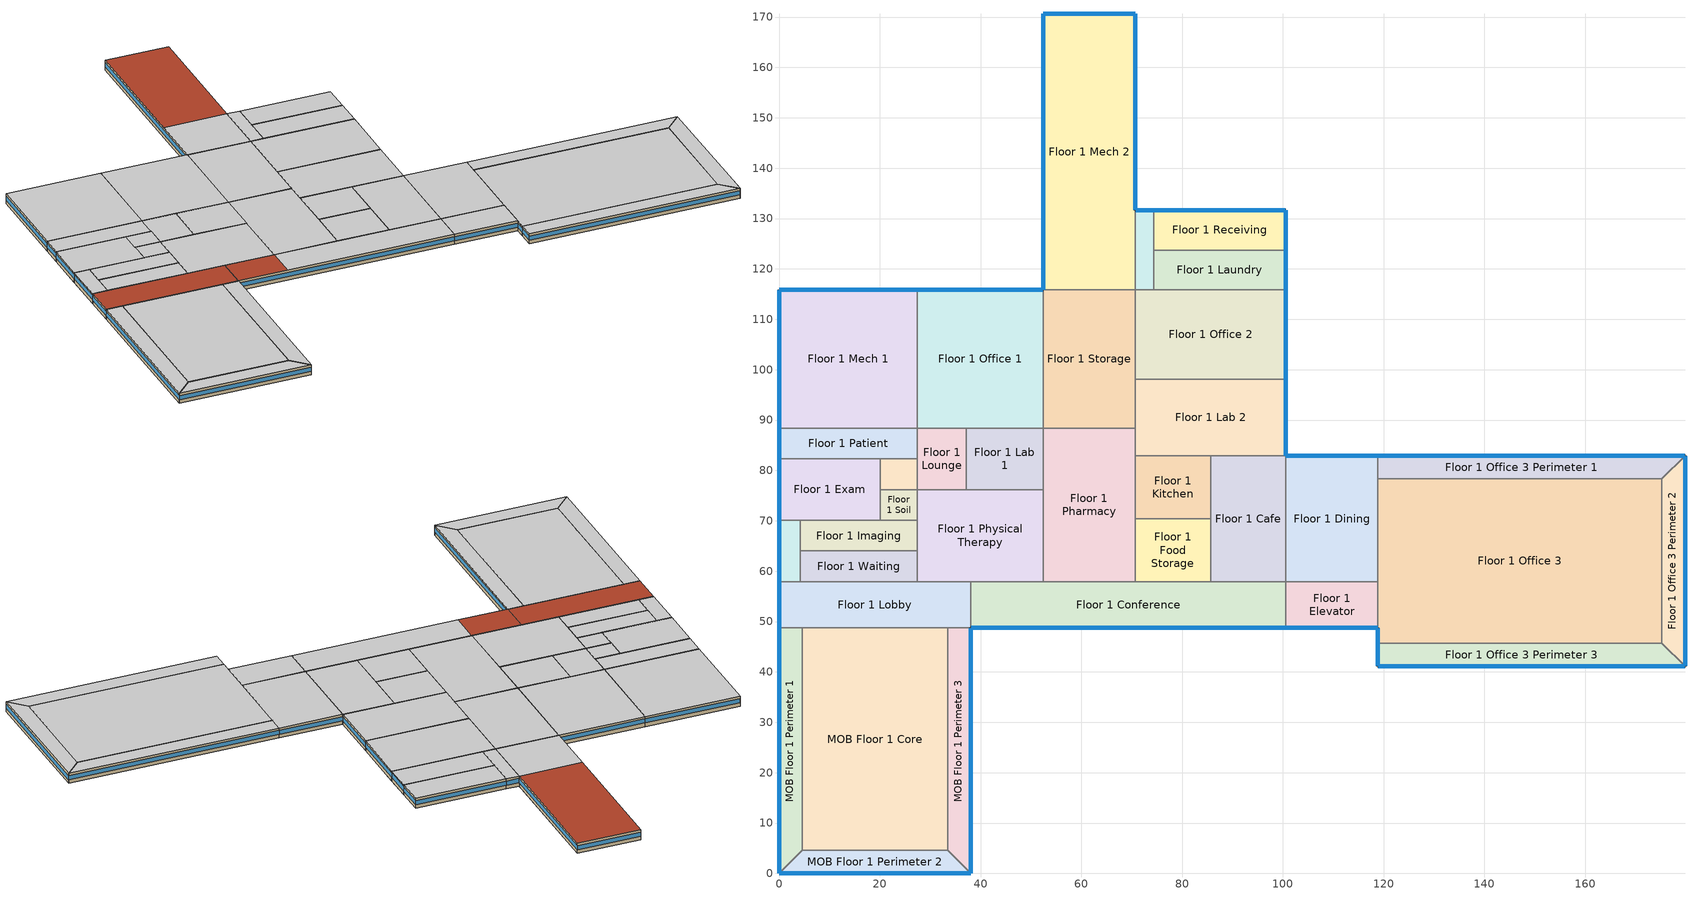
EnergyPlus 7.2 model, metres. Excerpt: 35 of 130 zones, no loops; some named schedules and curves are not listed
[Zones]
Floor 1 Cafe
 floor ground (Unheated - 8in Slab with Carpet_Ext-slab): 100.58,82.91 100.58,57.91 85.65,57.91 85.65,82.91 z0
 wall adiabatic (Standard_Int-Wall): 100.58,82.91 85.65,82.91 85.65,57.91 100.58,57.91 100.58,82.91 z0:3.05
 ceiling adiabatic (INT-FLOOR-UNDERSIDE): 85.65,82.91 85.65,57.91 100.58,57.91 100.58,82.91 z3.05
Floor 1 Clean
 floor ground (Unheated - 8in Slab with Carpet_Ext-slab): 27.43,82.3 27.43,76.2 20.12,76.2 20.12,82.3 z0
 wall adiabatic (Standard_Int-Wall): 27.43,76.2 27.43,82.3 20.12,82.3 20.12,76.2 27.43,76.2 z0:3.05
 ceiling adiabatic (INT-FLOOR-UNDERSIDE): 20.12,82.3 20.12,76.2 27.43,76.2 27.43,82.3 z3.05
Floor 1 Conference
 floor ground (Unheated - 8in Slab with Carpet_Ext-slab): 100.58,57.91 100.58,48.77 38.1,48.77 38.1,57.91 z0
 wall outside (Steel-Framed_R-13 + R-3.8 ci_Ext-wall): 38.1,48.77 100.58,48.77 z0:3.05
 wall adiabatic (Standard_Int-Wall): 100.58,48.77 100.58,57.91 38.1,57.91 38.1,48.77 z0:3.05
 window (std_window_UValue_3.237_SHGC_0.39_VT_0.495): 38.15,48.77 100.53,48.77 z1.1:2.32
 ceiling adiabatic (INT-FLOOR-UNDERSIDE): 52.43,57.91 52.43,48.77 100.58,48.77 100.58,57.91 z3.05
 roof outside (IEAD_R-15 ci_Roof): 38.1,57.91 38.1,48.77 52.43,48.77 52.43,57.91 z3.05
Floor 1 Dining
 floor ground (Unheated - 8in Slab with Carpet_Ext-slab): 118.87,82.91 118.87,57.91 100.58,57.91 100.58,82.91 z0
 wall outside (Steel-Framed_R-13 + R-3.8 ci_Ext-wall): 118.87,82.91 100.58,82.91 z0:3.05
 wall adiabatic (Standard_Int-Wall): 100.58,82.91 100.58,57.91 118.87,57.91 118.87,82.91 z0:3.05
 window (std_window_UValue_3.237_SHGC_0.49_VT_0.622): 118.82,82.91 100.63,82.91 z1.1:2.33
 ceiling adiabatic (INT-FLOOR-UNDERSIDE): 100.58,82.91 100.58,57.91 118.87,57.91 118.87,82.91 z3.05
Floor 1 Elevator
 floor ground (Unheated - 8in Slab with Carpet_Ext-slab): 118.87,57.91 118.87,48.77 100.58,48.77 100.58,57.91 z0
 wall outside (Steel-Framed_R-13 + R-3.8 ci_Ext-wall): 100.58,48.77 118.87,48.77 z0:3.05
 wall adiabatic (Standard_Int-Wall): 118.87,48.77 118.87,57.91 100.58,57.91 100.58,48.77 z0:3.05
 window (std_window_UValue_3.237_SHGC_0.39_VT_0.495): 100.63,48.77 118.82,48.77 z1.1:2.33
 ceiling adiabatic (INT-FLOOR-UNDERSIDE): 100.58,57.91 100.58,48.77 118.87,48.77 118.87,57.91 z3.05
Floor 1 Exam
 floor ground (Unheated - 8in Slab with Carpet_Ext-slab): 20.12,82.3 20.12,70.1 0,70.1 0,82.3 z0
 wall outside (Steel-Framed_R-13 + R-3.8 ci_Ext-wall): 0,82.3 0,70.1 z0:3.05
 wall adiabatic (Standard_Int-Wall): 0,70.1 20.12,70.1 20.12,82.3 0,82.3 z0:3.05
 window (std_window_UValue_3.237_SHGC_0.39_VT_0.495_west): 0,82.25 0,70.15 z1.1:2.33
 ceiling adiabatic (INT-FLOOR-UNDERSIDE): 0,82.3 0,70.1 20.12,70.1 20.12,82.3 z3.05
Floor 1 Food Storage
 floor ground (Unheated - 8in Slab with Carpet_Ext-slab): 85.65,70.41 85.65,57.91 70.71,57.91 70.71,70.41 z0
 wall adiabatic (Standard_Int-Wall): 85.65,57.91 85.65,70.41 70.71,70.41 70.71,57.91 85.65,57.91 z0:3.05
 ceiling adiabatic (INT-FLOOR-UNDERSIDE): 70.71,70.41 70.71,57.91 85.65,57.91 85.65,70.41 z3.05
Floor 1 Gas Storage
 floor ground (Unheated - 8in Slab with Carpet_Ext-slab): 74.37,131.67 74.37,115.82 70.71,115.82 70.71,131.67 z0
 wall outside (Steel-Framed_R-13 + R-3.8 ci_Ext-wall): 74.37,131.67 70.71,131.67 z0:3.05
 wall adiabatic (Standard_Int-Wall): 70.71,131.67 70.71,115.82 74.37,115.82 74.37,131.67 z0:3.05
 window (std_window_UValue_3.237_SHGC_0.49_VT_0.622): 74.32,131.67 70.76,131.67 z1.1:2.35
 ceiling adiabatic (INT-FLOOR-UNDERSIDE): 70.71,131.67 70.71,115.82 74.37,115.82 74.37,131.67 z3.05
Floor 1 Imaging
 floor ground (Unheated - 8in Slab with Carpet_Ext-slab): 27.43,70.1 27.43,64.01 4.27,64.01 4.27,70.1 z0
 wall adiabatic (Standard_Int-Wall): 4.27,64.01 27.43,64.01 27.43,70.1 4.27,70.1 4.27,64.01 z0:3.05
 ceiling adiabatic (INT-FLOOR-UNDERSIDE): 4.27,70.1 4.27,64.01 27.43,64.01 27.43,70.1 z3.05
Floor 1 Kitchen
 floor ground (Unheated - 8in Slab with Carpet_Ext-slab): 85.65,82.91 85.65,70.41 70.71,70.41 70.71,82.91 z0
 wall adiabatic (Standard_Int-Wall): 85.65,82.91 70.71,82.91 70.71,70.41 85.65,70.41 85.65,82.91 z0:3.05
 ceiling adiabatic (INT-FLOOR-UNDERSIDE): 70.71,82.91 70.71,70.41 85.65,70.41 85.65,82.91 z3.05
Floor 1 Lab 1
 floor ground (Unheated - 8in Slab with Carpet_Ext-slab): 52.43,88.39 52.43,76.2 37.19,76.2 37.19,88.39 z0
 wall adiabatic (Standard_Int-Wall): 37.19,76.2 52.43,76.2 52.43,88.39 37.19,88.39 37.19,76.2 z0:3.05
 ceiling adiabatic (INT-FLOOR-UNDERSIDE): 37.19,88.39 37.19,76.2 52.43,76.2 52.43,88.39 z3.05
Floor 1 Lab 2
 floor ground (Unheated - 8in Slab with Carpet_Ext-slab): 100.58,98.15 100.58,82.91 70.71,82.91 70.71,98.15 z0
 wall outside (Steel-Framed_R-13 + R-3.8 ci_Ext-wall): 100.58,82.91 100.58,98.15 z0:3.05
 wall adiabatic (Standard_Int-Wall): 100.58,98.15 70.71,98.15 70.71,82.91 100.58,82.91 z0:3.05
 window (std_window_UValue_3.237_SHGC_0.39_VT_0.495_east): 100.58,82.96 100.58,98.1 z1.1:2.33
 ceiling adiabatic (INT-FLOOR-UNDERSIDE): 70.71,98.15 70.71,82.91 100.58,82.91 100.58,98.15 z3.05
Floor 1 Laundry
 floor ground (Unheated - 8in Slab with Carpet_Ext-slab): 100.58,123.75 100.58,115.82 74.37,115.82 74.37,123.75 z0
 wall outside (Steel-Framed_R-13 + R-3.8 ci_Ext-wall): 100.58,115.82 100.58,123.75 z0:3.05
 wall adiabatic (Standard_Int-Wall): 100.58,123.75 74.37,123.75 74.37,115.82 100.58,115.82 z0:3.05
 window (std_window_UValue_3.237_SHGC_0.39_VT_0.495_east): 100.58,115.87 100.58,123.7 z1.1:2.33
 ceiling adiabatic (INT-FLOOR-UNDERSIDE): 74.37,123.75 74.37,115.82 100.58,115.82 100.58,123.75 z3.05
Floor 1 Lobby
 floor ground (Unheated - 8in Slab with Carpet_Ext-slab): 38.1,57.91 38.1,48.77 0,48.77 0,57.91 z0
 wall outside (Steel-Framed_R-13 + R-3.8 ci_Ext-wall): 0,57.91 0,48.77 z0:3.05
 wall adiabatic (Standard_Int-Wall): 0,48.77 4.57,48.77 33.53,48.77 38.1,48.77 38.1,57.91 0,57.91 z0:3.05
 window (std_window_UValue_3.237_SHGC_0.39_VT_0.495_west): 0,57.86 0,48.82 z1.1:2.33
 roof outside (IEAD_R-15 ci_Roof): 0,57.91 0,48.77 38.1,48.77 38.1,57.91 z3.05
Floor 1 Lounge
 floor ground (Unheated - 8in Slab with Carpet_Ext-slab): 37.19,88.39 37.19,76.2 27.43,76.2 27.43,88.39 z0
 wall adiabatic (Standard_Int-Wall): 37.19,76.2 37.19,88.39 27.43,88.39 27.43,76.2 37.19,76.2 z0:3.05
 ceiling adiabatic (INT-FLOOR-UNDERSIDE): 27.43,88.39 27.43,76.2 37.19,76.2 37.19,88.39 z3.05
Floor 1 Mech 1
 floor ground (Unheated - 8in Slab with Carpet_Ext-slab): 27.43,115.82 27.43,88.39 0,88.39 0,115.82 z0
 wall outside (Steel-Framed_R-13 + R-3.8 ci_Ext-wall): 27.43,115.82 0,115.82 0,88.39 z0:3.05
 wall adiabatic (Standard_Int-Wall): 0,88.39 27.43,88.39 27.43,115.82 z0:3.05
 window (std_window_UValue_3.237_SHGC_0.39_VT_0.495_west): 0,115.77 0,88.44 z1.1:2.32
 window (std_window_UValue_3.237_SHGC_0.49_VT_0.622): 27.38,115.82 0.05,115.82 z1.1:2.32
 ceiling adiabatic (INT-FLOOR-UNDERSIDE): 0,115.82 0,88.39 27.43,88.39 27.43,115.82 z3.05
Floor 1 Mech 2
 floor ground (Unheated - 8in Slab with Carpet_Ext-slab): 70.71,170.69 70.71,115.82 52.43,115.82 52.43,170.69 z0
 wall outside (Steel-Framed_R-13 + R-3.8 ci_Ext-wall): 70.71,131.67 70.71,170.69 52.43,170.69 52.43,115.82 z0:3.05
 wall adiabatic (Standard_Int-Wall): 52.43,115.82 70.71,115.82 70.71,131.67 z0:3.05
 window (std_window_UValue_3.237_SHGC_0.39_VT_0.495_east): 70.71,131.72 70.71,170.64 z1.1:2.32
 window (std_window_UValue_3.237_SHGC_0.49_VT_0.622): 70.66,170.69 52.48,170.69 z1.1:2.33
 window (std_window_UValue_3.237_SHGC_0.39_VT_0.495_west): 52.43,170.64 52.43,115.87 z1.1:2.32
 ceiling adiabatic (INT-FLOOR-UNDERSIDE): 52.43,131.67 52.43,115.82 70.71,115.82 70.71,131.67 z3.05
 roof outside (IEAD_R-15 ci_Roof): 52.43,170.69 52.43,131.67 70.71,131.67 70.71,170.69 z3.05
Floor 1 Office 1
 floor ground (Unheated - 8in Slab with Carpet_Ext-slab): 52.43,115.82 52.43,88.39 27.43,88.39 27.43,115.82 z0
 wall outside (Steel-Framed_R-13 + R-3.8 ci_Ext-wall): 52.43,115.82 27.43,115.82 z0:3.05
 wall adiabatic (Standard_Int-Wall): 27.43,115.82 27.43,88.39 52.43,88.39 52.43,115.82 z0:3.05
 window (std_window_UValue_3.237_SHGC_0.49_VT_0.622): 52.38,115.82 27.48,115.82 z1.1:2.32
 ceiling adiabatic (INT-FLOOR-UNDERSIDE): 27.43,115.82 27.43,88.39 52.43,88.39 52.43,115.82 z3.05
Floor 1 Office 2
 floor ground (Unheated - 8in Slab with Carpet_Ext-slab): 100.58,115.82 100.58,98.15 70.71,98.15 70.71,115.82 z0
 wall outside (Steel-Framed_R-13 + R-3.8 ci_Ext-wall): 100.58,98.15 100.58,115.82 z0:3.05
 wall adiabatic (Standard_Int-Wall): 100.58,115.82 70.71,115.82 70.71,98.15 100.58,98.15 z0:3.05
 window (std_window_UValue_3.237_SHGC_0.39_VT_0.495_east): 100.58,98.2 100.58,115.77 z1.1:2.33
 ceiling adiabatic (INT-FLOOR-UNDERSIDE): 70.71,115.82 70.71,98.15 100.58,98.15 100.58,115.82 z3.05
Floor 1 Office 3
 floor ground (Unheated - 8in Slab with Carpet_Ext-slab): 175.26,78.33 175.26,45.72 118.87,45.72 118.87,78.33 z0
 wall outside (Steel-Framed_R-13 + R-3.8 ci_Ext-wall): 118.87,48.77 118.87,45.72 z0:3.05
 wall adiabatic (Standard_Int-Wall): 118.87,45.72 175.26,45.72 175.26,78.33 118.87,78.33 118.87,48.77 z0:3.05
 window (std_window_UValue_3.237_SHGC_0.39_VT_0.495_west): 118.87,48.72 118.87,45.77 z1.1:2.36
 ceiling adiabatic (INT-FLOOR-UNDERSIDE): 118.87,78.33 118.87,45.72 175.26,45.72 175.26,78.33 z3.05
Floor 1 Office 3 Perimeter 1
 floor ground (Unheated - 8in Slab with Carpet_Ext-slab): 179.83,82.91 175.26,78.33 118.87,78.33 118.87,82.91 z0
 wall outside (Steel-Framed_R-13 + R-3.8 ci_Ext-wall): 179.83,82.91 118.87,82.91 z0:3.05
 wall adiabatic (Standard_Int-Wall): 118.87,82.91 118.87,78.33 175.26,78.33 179.83,82.91 z0:3.05
 window (std_window_UValue_3.237_SHGC_0.49_VT_0.622): 179.78,82.91 118.92,82.91 z1.1:2.32
 ceiling adiabatic (INT-FLOOR-UNDERSIDE): 118.87,82.91 118.87,78.33 175.26,78.33 179.83,82.91 z3.05
Floor 1 Office 3 Perimeter 2
 floor ground (Unheated - 8in Slab with Carpet_Ext-slab): 179.83,82.91 179.83,41.15 175.26,45.72 175.26,78.33 z0
 wall outside (Steel-Framed_R-13 + R-3.8 ci_Ext-wall): 179.83,41.15 179.83,82.91 z0:3.05
 wall adiabatic (Standard_Int-Wall): 179.83,82.91 175.26,78.33 175.26,45.72 179.83,41.15 z0:3.05
 window (std_window_UValue_3.237_SHGC_0.39_VT_0.495_east): 179.83,41.2 179.83,82.86 z1.1:2.32
 ceiling adiabatic (INT-FLOOR-UNDERSIDE): 179.83,82.91 175.26,78.33 175.26,45.72 179.83,41.15 z3.05
Floor 1 Office 3 Perimeter 3
 floor ground (Unheated - 8in Slab with Carpet_Ext-slab): 179.83,41.15 118.87,41.15 118.87,45.72 175.26,45.72 z0
 wall outside (Steel-Framed_R-13 + R-3.8 ci_Ext-wall): 118.87,45.72 118.87,41.15 179.83,41.15 z0:3.05
 wall adiabatic (Standard_Int-Wall): 179.83,41.15 175.26,45.72 118.87,45.72 z0:3.05
 window (std_window_UValue_3.237_SHGC_0.39_VT_0.495_west): 118.87,45.67 118.87,41.2 z1.1:2.35
 window (std_window_UValue_3.237_SHGC_0.39_VT_0.495): 118.92,41.15 179.78,41.15 z1.1:2.32
 ceiling adiabatic (INT-FLOOR-UNDERSIDE): 118.87,45.72 118.87,41.15 179.83,41.15 175.26,45.72 z3.05
Floor 1 Patient
 floor ground (Unheated - 8in Slab with Carpet_Ext-slab): 27.43,88.39 27.43,82.3 0,82.3 0,88.39 z0
 wall outside (Steel-Framed_R-13 + R-3.8 ci_Ext-wall): 0,88.39 0,82.3 z0:3.05
 wall adiabatic (Standard_Int-Wall): 0,82.3 27.43,82.3 27.43,88.39 0,88.39 z0:3.05
 window (std_window_UValue_3.237_SHGC_0.39_VT_0.495_west): 0,88.34 0,82.35 z1.1:2.34
 ceiling adiabatic (INT-FLOOR-UNDERSIDE): 0,88.39 0,82.3 27.43,82.3 27.43,88.39 z3.05
Floor 1 Pharmacy
 floor ground (Unheated - 8in Slab with Carpet_Ext-slab): 70.71,88.39 70.71,57.91 52.43,57.91 52.43,88.39 z0
 wall adiabatic (Standard_Int-Wall): 70.71,88.39 52.43,88.39 52.43,57.91 70.71,57.91 70.71,88.39 z0:3.05
 ceiling adiabatic (INT-FLOOR-UNDERSIDE): 52.43,88.39 52.43,57.91 70.71,57.91 70.71,88.39 z3.05
Floor 1 Physical Therapy
 floor ground (Unheated - 8in Slab with Carpet_Ext-slab): 52.43,76.2 52.43,57.91 27.43,57.91 27.43,76.2 z0
 wall adiabatic (Standard_Int-Wall): 52.43,57.91 52.43,76.2 27.43,76.2 27.43,57.91 52.43,57.91 z0:3.05
 ceiling adiabatic (INT-FLOOR-UNDERSIDE): 27.43,76.2 27.43,57.91 52.43,57.91 52.43,76.2 z3.05
Floor 1 Receiving
 floor ground (Unheated - 8in Slab with Carpet_Ext-slab): 100.58,131.67 100.58,123.75 74.37,123.75 74.37,131.67 z0
 wall outside (Steel-Framed_R-13 + R-3.8 ci_Ext-wall): 100.58,123.75 100.58,131.67 74.37,131.67 z0:3.05
 wall adiabatic (Standard_Int-Wall): 74.37,131.67 74.37,123.75 100.58,123.75 z0:3.05
 window (std_window_UValue_3.237_SHGC_0.39_VT_0.495_east): 100.58,123.8 100.58,131.62 z1.1:2.33
 window (std_window_UValue_3.237_SHGC_0.49_VT_0.622): 100.53,131.67 74.42,131.67 z1.1:2.32
 ceiling adiabatic (INT-FLOOR-UNDERSIDE): 74.37,131.67 74.37,123.75 100.58,123.75 100.58,131.67 z3.05
Floor 1 Reception
 floor ground (Unheated - 8in Slab with Carpet_Ext-slab): 4.27,70.1 4.27,57.91 0,57.91 0,70.1 z0
 wall outside (Steel-Framed_R-13 + R-3.8 ci_Ext-wall): 0,70.1 0,57.91 z0:3.05
 wall adiabatic (Standard_Int-Wall): 0,57.91 4.27,57.91 4.27,70.1 0,70.1 z0:3.05
 window (std_window_UValue_3.237_SHGC_0.39_VT_0.495_west): 0,70.05 0,57.96 z1.1:2.33
 ceiling adiabatic (INT-FLOOR-UNDERSIDE): 0,70.1 0,57.91 4.27,57.91 4.27,70.1 z3.05
Floor 1 Soil
 floor ground (Unheated - 8in Slab with Carpet_Ext-slab): 27.43,76.2 27.43,70.1 20.12,70.1 20.12,76.2 z0
 wall adiabatic (Standard_Int-Wall): 20.12,76.2 20.12,70.1 27.43,70.1 27.43,76.2 20.12,76.2 z0:3.05
 ceiling adiabatic (INT-FLOOR-UNDERSIDE): 20.12,76.2 20.12,70.1 27.43,70.1 27.43,76.2 z3.05
Floor 1 Storage
 floor ground (Unheated - 8in Slab with Carpet_Ext-slab): 70.71,115.82 70.71,88.39 52.43,88.39 52.43,115.82 z0
 wall adiabatic (Standard_Int-Wall): 70.71,115.82 52.43,115.82 52.43,88.39 70.71,88.39 70.71,115.82 z0:3.05
 ceiling adiabatic (INT-FLOOR-UNDERSIDE): 52.43,115.82 52.43,88.39 70.71,88.39 70.71,115.82 z3.05
Floor 1 Waiting
 floor ground (Unheated - 8in Slab with Carpet_Ext-slab): 27.43,64.01 27.43,57.91 4.27,57.91 4.27,64.01 z0
 wall adiabatic (Standard_Int-Wall): 4.27,64.01 4.27,57.91 27.43,57.91 27.43,64.01 4.27,64.01 z0:3.05
 ceiling adiabatic (INT-FLOOR-UNDERSIDE): 4.27,64.01 4.27,57.91 27.43,57.91 27.43,64.01 z3.05
MOB Floor 1 Core
 floor ground (Unheated - 8in Slab with Carpet_Ext-slab): 33.53,48.77 33.53,4.57 4.57,4.57 4.57,48.77 z0
 wall adiabatic (Standard_Int-Wall): 33.53,4.57 33.53,48.77 4.57,48.77 4.57,4.57 33.53,4.57 z0:3.05
 ceiling adiabatic (INT-FLOOR-UNDERSIDE): 4.57,48.77 4.57,4.57 33.53,4.57 33.53,48.77 z3.05
MOB Floor 1 Perimeter 1
 floor ground (Unheated - 8in Slab with Carpet_Ext-slab): 4.57,48.77 4.57,4.57 0,0 0,48.77 z0
 wall outside (Steel-Framed_R-13 + R-3.8 ci_Ext-wall): 0,48.77 0,0 z0:3.05
 wall adiabatic (Standard_Int-Wall): 0,0 4.57,4.57 4.57,48.77 0,48.77 z0:3.05
 window (std_window_UValue_3.237_SHGC_0.39_VT_0.495_west): 0,48.72 0,0.05 z1.1:2.32
 ceiling adiabatic (INT-FLOOR-UNDERSIDE): 0,48.77 0,0 4.57,4.57 4.57,48.77 z3.05
MOB Floor 1 Perimeter 2
 floor ground (Unheated - 8in Slab with Carpet_Ext-slab): 38.1,0 0,0 4.57,4.57 33.53,4.57 z0
 wall outside (Steel-Framed_R-13 + R-3.8 ci_Ext-wall): 0,0 38.1,0 z0:3.05
 wall adiabatic (Standard_Int-Wall): 38.1,0 33.53,4.57 4.57,4.57 0,0 z0:3.05
 window (std_window_UValue_3.237_SHGC_0.39_VT_0.495): 0.05,0 38.05,0 z1.1:2.32
 ceiling adiabatic (INT-FLOOR-UNDERSIDE): 4.57,4.57 0,0 38.1,0 33.53,4.57 z3.05
MOB Floor 1 Perimeter 3
 floor ground (Unheated - 8in Slab with Carpet_Ext-slab): 38.1,48.77 38.1,0 33.53,4.57 33.53,48.77 z0
 wall outside (Steel-Framed_R-13 + R-3.8 ci_Ext-wall): 38.1,0 38.1,48.77 z0:3.05
 wall adiabatic (Standard_Int-Wall): 38.1,48.77 33.53,48.77 33.53,4.57 38.1,0 z0:3.05
 window (std_window_UValue_3.237_SHGC_0.39_VT_0.495_east): 38.1,0.05 38.1,48.72 z1.1:2.32
 ceiling adiabatic (INT-FLOOR-UNDERSIDE): 33.53,48.77 33.53,4.57 38.1,0 38.1,48.77 z3.05
[Building]
Large Hospital TSD Baseline Model: North Axis {deg}=0; Terrain=City; Loads Convergence Tolerance Value=0.04; Temperature Convergence Tolerance Value {deltaC}=0.2; Solar Distribution=FullInteriorAndExterior; Maximum Number of Warmup Days=25; Minimum Number of Warmup Days=6
[Site:Location]
USA IL-CHICAGO-OHARE: Latitude {deg}=41.77; Longitude {deg}=-87.75; Time Zone {hr}=-6; Elevation {m}=190
[Site:GroundTemperature:BuildingSurface]
19.527, 19.502, 19.536, 19.598, 20.002, 21.64, 22.225, 22.375, 21.449, 20.121, 19.802, 19.633
[Site:WaterMainsTemperature]
Calculation Method=CORRELATION; Annual Average Outdoor Air Temperature {C}=9.69; Maximum Difference In Monthly Average Outdoor Air Temperatures {deltaC}=28.1
[SizingPeriod:DesignDay] Day of Month=21; Humidity Condition Type=Wetbulb; Barometric Pressure {Pa}=99063; Rain Indicator=No; Snow Indicator=No; Daylight Saving Time Indicator=No; Solar Model Indicator=ASHRAEClearSky
Name | Month | Day Type | Maximum Dry-Bulb Temperature {C} | Daily Dry-Bulb Temperature Range {deltaC} | Wetbulb or DewPoint at Maximum Dry-Bulb {C} | Wind Speed {m/s} | Wind Direction {deg} | Sky Clearness
CHICAGO Ann Htg 99.6% Condns DB | 1 | WinterDesignDay | -20.6 | 0 | -20.6 | 4.9 | 270 | 0
CHICAGO Ann Clg .4% Condns DB=>MWB | 7 | SummerDesignDay | 33.2 | 10.7 | 23.8 | 5.3 | 230 | 1
CHICAGO Ann Clg .4% Condns WB=>MDB | 7 | SummerDesignDay | 31.2 | 10.7 | 25.5 | 5.3 | 230 | 1
[WindowMaterial:Glazing] Optical Data Type=SpectralAverage; Thickness {m}=0.003; Infrared Transmittance at Normal Incidence=0; Front Side Infrared Hemispherical Emissivity=0.9; Back Side Infrared Hemispherical Emissivity=0.9; Conductivity {W/m-K}=0.0199; Dirt Correction Factor for Solar and Visible Transmittance=1; Solar Diffusing=No
Name | Solar Transmittance at Normal Incidence | Front Side Solar Reflectance at Normal Incidence | Back Side Solar Reflectance at Normal Incidence | Visible Transmittance at Normal Incidence | Front Side Visible Reflectance at Normal Incidence | Back Side Visible Reflectance at Normal Incidence
Theoretical Glass [131] | 0.3832 | 0.5668 | 0.5668 | 0.495 | 0.455 | 0.455
Theoretical Glass [132] | 0.4826 | 0.4674 | 0.4674 | 0.6216 | 0.3284 | 0.3284
[Material] Thermal Absorptance=0.9
Name | Roughness | Thickness {m} | Conductivity {W/m-K} | Density {kg/m3} | Specific Heat {J/kg-K} | Solar Absorptance | Visible Absorptance
Roof Membrane | VeryRough | 0.0095 | 0.16 | 1121.29 | 1460 | 0.7 | 0.7
Roof Insulation | MediumRough | 0.125 | 0.049 | 265 | 836.8 | 0.7 | 0.7
Metal Decking | MediumSmooth | 0.0015 | 45.006 | 7680 | 418.4 | 0.7 | 0.3
GP01 1/2 GYPSUM | Smooth | 0.0127 | 0.16 | 800 | 1090 | 0.7 | 0.5
Wall Insulation [6] | MediumRough | 0.0678 | 0.045 | 265 | 836.8 | 0.7 | 0.7
1/2IN Gypsum | Smooth | 0.0127 | 0.16 | 784.9 | 830 | 0.92 | 0.92
MAT-CC05 8 HW CONCRETE | Rough | 0.2032 | 1.311 | 2240 | 836.8 | 0.7 | 0.7
Std Wood 6inch | MediumSmooth | 0.15 | 0.12 | 540 | 1210 | 0.7 | 0.7
Std MAT-CC05 4  MW CONCRETE | Rough | 0.1 | 0.858 | 1968 | 836.8 | 0.7 | 0.2
[Material:NoMass] Thermal Absorptance=0.9; Solar Absorptance=0.7
Name | Roughness | Thermal Resistance {m2-K/W} | Visible Absorptance
MAT-SHEATH | Rough | 0.3626 | 0.7
CP02 CARPET PAD | VeryRough | 0.2165 | 0.8
Std CP02 CARPET PAD | VeryRough | 0.21648 | 0.8
[Construction]
InteriorFurnishings: Std Wood 6inch
INT-FLOOR-UNDERSIDE: Std CP02 CARPET PAD, Std MAT-CC05 4  MW CONCRETE
std_window_UValue_3.237_SHGC_0.39_VT_0.495; std_window_UValue_3.237_SHGC_0.39_VT_0.495_east; std_window_UValue_3.237_SHGC_0.39_VT_0.495_west: Theoretical Glass [131]
std_window_UValue_3.237_SHGC_0.49_VT_0.622: Theoretical Glass [132]
IEAD_R-15 ci_Roof: Roof Membrane, Roof Insulation, Metal Decking
Standard_Int-Wall: GP01 1/2 GYPSUM, GP01 1/2 GYPSUM
Steel-Framed_R-13 + R-3.8 ci_Ext-wall: MAT-SHEATH, Wall Insulation [6], 1/2IN Gypsum
Unheated - 8in Slab with Carpet_Ext-slab: MAT-CC05 8 HW CONCRETE, CP02 CARPET PAD
[ComponentCost:LineItem] Line Item Type=Construction
Name | Item | Cost per Area {$/m2}
Interior Furnishings | InteriorFurnishings | 1
Interior Floor | INT-FLOOR-UNDERSIDE | 15
Interior Floor Slab | INT-FLOOR-SLAB | 35
Drop Ceiling | DropCeiling | 10
Sloped Metal Roof | Sloped_Metal_Roof | 1
Gable Wall | Gable_Wall | 1
Air Wall | AIR-WALL | 1
Swinging Door Conditioned | Std Swinging Door_con | 1
Swinging Door Semi-conditioned | Std Swinging Door_semi | 1
Overhead Door | Std Overhead Door | 1
south:std_window_UValue_3.237_SHGC_0.39_VT_0.495 | std_window_UValue_3.237_SHGC_0.39_VT_0.495 | 215.97
east:std_window_UValue_3.237_SHGC_0.39_VT_0.495_east | std_window_UValue_3.237_SHGC_0.39_VT_0.495_east | 215.97
north:std_window_UValue_3.237_SHGC_0.49_VT_0.622 | std_window_UValue_3.237_SHGC_0.49_VT_0.622 | 209.729
west:std_window_UValue_3.237_SHGC_0.39_VT_0.495_west | std_window_UValue_3.237_SHGC_0.39_VT_0.495_west | 215.97
SkylightConst:std_window_UValue_3.919_SHGC_0.49_VT_0.622 | std_window_UValue_3.919_SHGC_0.49_VT_0.622 | 215.97
roofs:IEAD_R-15 ci_Roof | IEAD_R-15 ci_Roof | 34.3904
int-walls:Standard_Int-Wall | Standard_Int-Wall | 1
ext-walls:Steel-Framed_R-13 + R-3.8 ci_Ext-wall | Steel-Framed_R-13 + R-3.8 ci_Ext-wall | 40.2596
ext-slab:Unheated - 8in Slab with Carpet_Ext-slab | Unheated - 8in Slab with Carpet_Ext-slab | 24.86
exposed-floor:Mass_R-8.3 ci_ExposedFloor | Mass_R-8.3 ci_ExposedFloor | 34.6727
door:Swinging_NR_door | Swinging_NR_door | 1
non-swinging-door:Non-Swinging_NR_door | Non-Swinging_NR_door | 1
[Zone] Type=1; Multiplier=1; Ceiling Height {m}=AutoCalculate; Floor Area {m2}=autocalculate; Part of Total Floor Area=Yes
Name | Volume {m3}
Floor 1 Cafe | 1137.77
Floor 1 Clean; Floor 1 Soil | 135.9209
Floor 1 Conference | 1741.49
Floor 1 Dining; Floor 1 Physical Therapy | 1393.19
Floor 1 Elevator; Floor 1 Patient | 509.7032
Floor 1 Exam | 747.5648
Floor 1 Food Storage; Floor 1 Kitchen | 568.8854
Floor 1 Gas Storage | 176.6971
Floor 1 Imaging; Floor 1 Waiting | 430.4161
Floor 1 Lab 1 | 566.3369
Floor 1 Lab 2 | 1387.53
Floor 1 Laundry; Floor 1 Receiving | 633.1647
Floor 1 Lobby | 1061.88
Floor 1 Lounge | 362.4556
Floor 1 Mech 1 | 2293.66
Floor 1 Mech 2 | 3058.22
Floor 1 Office 1 | 2089.78
Floor 1 Office 2 | 1609.53
Floor 1 Office 3 | 5605.32
Floor 1 Office 3 Perimeter 1; Floor 1 Office 3 Perimeter 3 | 817.6489
Floor 1 Office 3 Perimeter 2 | 518.1983
Floor 1 Pharmacy | 1699.01
Floor 1 Reception | 158.5743
Floor 1 Storage | 1529.11
MOB Floor 1 Core | 3900.65
MOB Floor 1 Perimeter 1; MOB Floor 1 Perimeter 3 | 647.7479
MOB Floor 1 Perimeter 2 | 467.228
[InternalMass] Construction=InteriorFurnishings
Name | Zone | Surface Area {m2}
Floor 1 Cafe Internal Mass | Floor 1 Cafe | 746.5688
Floor 1 Clean Internal Mass | Floor 1 Clean | 89.1869
Floor 1 Conference Internal Mass | Floor 1 Conference | 1142.71
Floor 1 Dining Internal Mass | Floor 1 Dining | 914.1659
Floor 1 Elevator Internal Mass | Floor 1 Elevator | 334.4509
Floor 1 Exam Internal Mass | Floor 1 Exam | 490.5281
Floor 1 Food Storage Internal Mass | Floor 1 Food Storage | 373.2844
Floor 1 Gas Storage Internal Mass | Floor 1 Gas Storage | 115.943
Floor 1 Imaging Internal Mass | Floor 1 Imaging | 282.4252
Floor 1 Kitchen Internal Mass | Floor 1 Kitchen | 373.2844
Floor 1 Lab 1 Internal Mass | Floor 1 Lab 1 | 371.6122
Floor 1 Lab 2 Internal Mass | Floor 1 Lab 2 | 910.4498
Floor 1 Laundry Internal Mass | Floor 1 Laundry | 415.4624
Floor 1 Lobby Internal Mass | Floor 1 Lobby | 696.7728
Floor 1 Lounge Internal Mass | Floor 1 Lounge | 237.8318
Floor 1 Mech 1 Internal Mass | Floor 1 Mech 1 | 1505.03
Floor 1 Mech 2 Internal Mass | Floor 1 Mech 2 | 2006.71
Floor 1 Office 1 Internal Mass | Floor 1 Office 1 | 1371.25
Floor 1 Office 2 Internal Mass | Floor 1 Office 2 | 1056.12
Floor 1 Office 3 Internal Mass | Floor 1 Office 3 | 3678.03
Floor 1 Office 3 Perimeter 1 Internal Mass | Floor 1 Office 3 Perimeter 1 | 536.5151
Floor 1 Office 3 Perimeter 2 Internal Mass | Floor 1 Office 3 Perimeter 2 | 340.0251
Floor 1 Office 3 Perimeter 3 Internal Mass | Floor 1 Office 3 Perimeter 3 | 536.5151
Floor 1 Patient Internal Mass | Floor 1 Patient | 334.4509
Floor 1 Pharmacy Internal Mass | Floor 1 Pharmacy | 1114.84
Floor 1 Physical Therapy Internal Mass | Floor 1 Physical Therapy | 914.1659
Floor 1 Receiving Internal Mass | Floor 1 Receiving | 415.4624
Floor 1 Reception Internal Mass | Floor 1 Reception | 104.0514
Floor 1 Soil Internal Mass | Floor 1 Soil | 89.1869
Floor 1 Storage Internal Mass | Floor 1 Storage | 1003.35
Floor 1 Waiting Internal Mass | Floor 1 Waiting | 282.4252
MOB Floor 1 Core Internal Mass | MOB Floor 1 Core | 2559.48
MOB Floor 1 Perimeter 1 Internal Mass | MOB Floor 1 Perimeter 1 | 425.0314
MOB Floor 1 Perimeter 2 Internal Mass | MOB Floor 1 Perimeter 2 | 306.58
MOB Floor 1 Perimeter 3 Internal Mass | MOB Floor 1 Perimeter 3 | 425.0314
[People] Number of People Calculation Method=People; Fraction Radiant=0.3; Sensible Heat Fraction=AUTOCALCULATE; Activity Level Schedule=ACTIVITY_SCH; Enable ASHRAE 55 Comfort Warnings=No; Mean Radiant Temperature Calculation Type=ZoneAveraged; Work Efficiency Schedule=WORK_EFF_SCH; Clothing Insulation Schedule=CLOTHING_SCH; Air Velocity Schedule=AIR_VELO_SCH; Thermal Comfort Model 1 Type=FANGER
Name | Zone or ZoneList | Number of People Schedule | Number of People
Floor 1 Cafe People | Floor 1 Cafe | BLDG_OCC_SCH_DINING | 401.8033
Floor 1 Clean People | Floor 1 Clean | BLDG_OCC_SCH_24_7 | 2.3991
Floor 1 Conference People | Floor 1 Conference | BLDG_OCC_SCH_OFFICE | 307.5026
Floor 1 Dining People | Floor 1 Dining | BLDG_OCC_SCH_DINING | 344.412
Floor 1 Elevator People | Floor 1 Elevator | BLDG_OCC_SCH_24_7 | 53.9971
Floor 1 Exam People | Floor 1 Exam | BLDG_OCC_SCH_OFFICE | 13.1952
Floor 1 Food Storage People | Floor 1 Food Storage | BLDG_OCC_SCH_KITCHEN | 10.0414
Floor 1 Imaging People | Floor 1 Imaging | BLDG_OCC_SCH_24_7 | 7.5972
Floor 1 Kitchen People | Floor 1 Kitchen | BLDG_OCC_SCH_KITCHEN | 10.0414
Floor 1 Lab 1 People | Floor 1 Lab 1 | BLDG_OCC_SCH_24_7 | 9.9964
Floor 1 Lab 2 People | Floor 1 Lab 2 | BLDG_OCC_SCH_24_7 | 24.4911
Floor 1 Laundry People | Floor 1 Laundry | LAUNDRY_OCC_SCH | 44.7245
Floor 1 Lobby People | Floor 1 Lobby | BLDG_OCC_SCH_24_7 | 112.494
Floor 1 Lounge People | Floor 1 Lounge | BLDG_OCC_SCH_24_7 | 6.3977
Floor 1 Office 1 People | Floor 1 Office 1 | BLDG_OCC_SCH_OFFICE | 36.8866
Floor 1 Office 2 People | Floor 1 Office 2 | BLDG_OCC_SCH_OFFICE | 28.4097
Floor 1 Office 3 People | Floor 1 Office 3 | BLDG_OCC_SCH_OFFICE | 98.939
Floor 1 Office 3 Perimeter 1 People | Floor 1 Office 3 Perimeter 1 | BLDG_OCC_SCH_OFFICE | 14.4323
Floor 1 Office 3 Perimeter 2 People | Floor 1 Office 3 Perimeter 2 | BLDG_OCC_SCH_OFFICE | 9.1467
Floor 1 Office 3 Perimeter 3 People | Floor 1 Office 3 Perimeter 3 | BLDG_OCC_SCH_OFFICE | 14.4323
Floor 1 Patient People | Floor 1 Patient | BLDG_OCC_SCH_PATIENT | 8.9967
Floor 1 Pharmacy People | Floor 1 Pharmacy | BLDG_OCC_SCH_24_7 | 59.9782
Floor 1 Physical Therapy People | Floor 1 Physical Therapy | BLDG_OCC_SCH_OFFICE | 49.1821
Floor 1 Reception People | Floor 1 Reception | BLDG_OCC_SCH_24_7 | 16.7991
Floor 1 Soil People | Floor 1 Soil | BLDG_OCC_SCH_24_7 | 2.3991
Floor 1 Waiting People | Floor 1 Waiting | BLDG_OCC_SCH_24_7 | 45.5976
MOB Floor 1 Core People | MOB Floor 1 Core | BLDG_OCC_SCH_OFFICE | 68.85
MOB Floor 1 Perimeter 1 People | MOB Floor 1 Perimeter 1 | BLDG_OCC_SCH_OFFICE | 11.4333
MOB Floor 1 Perimeter 2 People | MOB Floor 1 Perimeter 2 | BLDG_OCC_SCH_OFFICE | 8.247
MOB Floor 1 Perimeter 3 People | MOB Floor 1 Perimeter 3 | BLDG_OCC_SCH_OFFICE | 11.4333
[Lights] Design Level Calculation Method=LightingLevel; Return Air Fraction=0; Fraction Radiant=0.7; Fraction Visible=0.2; Fraction Replaceable=1; Return Air Fraction Calculated from Plenum Temperature=No
Name | Zone or ZoneList | Schedule | Lighting Level {W}
Floor 1 Cafe_Lights | Floor 1 Cafe | BLDG_LIGHT_SCH_DINING | 3617.13
Floor 1 Clean_Lights | Floor 1 Clean | BLDG_LIGHT_SCH_24_7 | 527.9866
Floor 1 Conference_Lights | Floor 1 Conference | BLDG_LIGHT_SCH_OFFICE | 7993.24
Floor 1 Dining_Lights | Floor 1 Dining | BLDG_LIGHT_SCH_DINING | 4429.13
Floor 1 Elevator_Lights | Floor 1 Elevator | BLDG_LIGHT_SCH_24_7 | 2339.48
Floor 1 Exam_Lights | Floor 1 Exam | BLDG_LIGHT_SCH_OFFICE | 3961.01
Floor 1 Food Storage_Lights | Floor 1 Food Storage | BLDG_LIGHT_SCH_DINING | 2411.42
Floor 1 Gas Storage_Lights | Floor 1 Gas Storage | BLDG_LIGHT_SCH_24_7 | 561.7438
Floor 1 Imaging_Lights | Floor 1 Imaging | BLDG_LIGHT_SCH_24_7 | 608.6264
Floor 1 Kitchen_Lights | Floor 1 Kitchen | BLDG_LIGHT_SCH_DINING | 2411.42
Floor 1 Lab 1_Lights | Floor 1 Lab 1 | BLDG_LIGHT_SCH_24_7 | 2800.1
Floor 1 Lab 2_Lights | Floor 1 Lab 2 | BLDG_LIGHT_SCH_24_7 | 6860.24
Floor 1 Laundry_Lights | Floor 1 Laundry | LAUNDRY_LIGHT_SCH | 1341.94
Floor 1 Lobby_Lights | Floor 1 Lobby | BLDG_LIGHT_SCH_24_7 | 4873.93
Floor 1 Lounge_Lights | Floor 1 Lounge | BLDG_LIGHT_SCH_24_7 | 1023.87
Floor 1 Mech 1_Lights | Floor 1 Mech 1 | BLDG_LIGHT_SCH_OFFICE | 12153.1
Floor 1 Mech 2_Lights | Floor 1 Mech 2 | BLDG_LIGHT_SCH_OFFICE | 16204.1
Floor 1 Office 1_Lights | Floor 1 Office 1 | BLDG_LIGHT_SCH_OFFICE | 8117.79
Floor 1 Office 2_Lights | Floor 1 Office 2 | BLDG_LIGHT_SCH_OFFICE | 6252.24
Floor 1 Office 3_Lights | Floor 1 Office 3 | BLDG_LIGHT_SCH_OFFICE | 21773.9
Floor 1 Office 3 Perimeter 1_Lights | Floor 1 Office 3 Perimeter 1 | BLDG_LIGHT_SCH_OFFICE | 3176.17
Floor 1 Office 3 Perimeter 2_Lights | Floor 1 Office 3 Perimeter 2 | BLDG_LIGHT_SCH_OFFICE | 2012.95
Floor 1 Office 3 Perimeter 3_Lights | Floor 1 Office 3 Perimeter 3 | BLDG_LIGHT_SCH_OFFICE | 3176.17
Floor 1 Patient_Lights | Floor 1 Patient | BLDG_LIGHT_SCH_PATIENT | 1259.21
Floor 1 Pharmacy_Lights | Floor 1 Pharmacy | BLDG_LIGHT_SCH_24_7 | 7201.84
Floor 1 Physical Therapy_Lights | Floor 1 Physical Therapy | BLDG_LIGHT_SCH_OFFICE | 4429.13
Floor 1 Receiving_Lights | Floor 1 Receiving | BLDG_LIGHT_SCH_OFFICE | 2012.92
Floor 1 Reception_Lights | Floor 1 Reception | BLDG_LIGHT_SCH_24_7 | 727.8396
Floor 1 Soil_Lights | Floor 1 Soil | BLDG_LIGHT_SCH_24_7 | 527.9866
Floor 1 Storage_Lights | Floor 1 Storage | BLDG_LIGHT_SCH_OFFICE | 4861.24
Floor 1 Waiting_Lights | Floor 1 Waiting | BLDG_LIGHT_SCH_24_7 | 1975.56
MOB Floor 1 Core_Lights | MOB Floor 1 Core | BLDG_LIGHT_SCH_OFFICE | 15152.1
MOB Floor 1 Perimeter 1_Lights | MOB Floor 1 Perimeter 1 | BLDG_LIGHT_SCH_OFFICE | 2516.19
MOB Floor 1 Perimeter 2_Lights | MOB Floor 1 Perimeter 2 | BLDG_LIGHT_SCH_OFFICE | 1814.95
MOB Floor 1 Perimeter 3_Lights | MOB Floor 1 Perimeter 3 | BLDG_LIGHT_SCH_OFFICE | 2516.19
[ElectricEquipment] Design Level Calculation Method=EquipmentLevel; Fraction Latent=0; Fraction Radiant=0.5; Fraction Lost=0
Name | Zone or ZoneList | Schedule | Design Level {W}
Floor 1 Cafe_ElecPlug_Equip | Floor 1 Cafe | BLDG_EQUIP_SCH_DINING | 403.1472
Floor 1 Clean_ElecPlug_Equip | Floor 1 Clean | BLDG_EQUIP_SCH_24_7 | 960.0972
Floor 1 Conference_ElecPlug_Equip | Floor 1 Conference | BLDG_EQUIP_SCH_OFFICE | 617.062
Floor 1 Dining_ElecPlug_Equip | Floor 1 Dining | GAS_EQUIP_SCH_DINING | 493.6496
Floor 1 Elevator_ElecPlug_Equip | Floor 1 Elevator | BLDG_EQUIP_SCH_24_7 | 180.6035
Floor 1 Exam_ElecPlug_Equip | Floor 1 Exam | BLDG_EQUIP_SCH_OFFICE | 2639.04
Floor 1 Food Storage_ElecPlug_Equip | Floor 1 Food Storage | GAS_EQUIP_SCH_DINING | 2008.27
Floor 1 Food Storage_ElecProcess_Equip | Floor 1 Food Storage | GAS_EQUIP_SCH_DINING | 35157.8
Floor 1 Gas Storage_ElecPlug_Equip | Floor 1 Gas Storage | BLDG_EQUIP_SCH_24_7 | 623.7733
Floor 1 Imaging_ElecPlug_Equip | Floor 1 Imaging | BLDG_EQUIP_SCH_24_7 | 1519.45
Floor 1 Imaging_ElecProcess_Equip | Floor 1 Imaging | BLDG_EQUIP_SCH_24_7 | 12159.8
Floor 1 Kitchen_ElecPlug_Equip | Floor 1 Kitchen | GAS_EQUIP_SCH_DINING | 2008.27
Floor 1 Kitchen_ElecProcess_Equip | Floor 1 Kitchen | GAS_EQUIP_SCH_DINING | 35157.8
Floor 1 Lab 1_ElecPlug_Equip | Floor 1 Lab 1 | BLDG_EQUIP_SCH_24_7 | 1999.27
Floor 1 Lab 1_ElecProcess_Equip | Floor 1 Lab 1 | BLDG_EQUIP_SCH_24_7 | 5999.68
Floor 1 Lab 2_ElecPlug_Equip | Floor 1 Lab 2 | BLDG_EQUIP_SCH_24_7 | 4898.22
Floor 1 Lab 2_ElecProcess_Equip | Floor 1 Lab 2 | BLDG_EQUIP_SCH_24_7 | 14699.2
Floor 1 Laundry_ElecProcess_Equip | Floor 1 Laundry | LAUNDRY_EQUIP_GAS_SCH | 1117.59
Floor 1 Lobby_ElecPlug_Equip | Floor 1 Lobby | BLDG_EQUIP_SCH_24_7 | 376.2573
Floor 1 Lounge_ElecPlug_Equip | Floor 1 Lounge | BLDG_EQUIP_SCH_24_7 | 128.4292
Floor 1 Mech 1_ElecPlug_Equip | Floor 1 Mech 1 | BLDG_EQUIP_SCH_OFFICE | 812.7158
Floor 1 Mech 2_ElecPlug_Equip | Floor 1 Mech 2 | BLDG_EQUIP_SCH_OFFICE | 1083.62
Floor 1 Office 1_ElecPlug_Equip | Floor 1 Office 1 | BLDG_EQUIP_SCH_OFFICE | 3688.66
Floor 1 Office 2_ElecPlug_Equip | Floor 1 Office 2 | BLDG_EQUIP_SCH_OFFICE | 2840.97
Floor 1 Office 3_ElecPlug_Equip | Floor 1 Office 3 | BLDG_EQUIP_SCH_OFFICE | 9893.9
Floor 1 Office 3 Perimeter 1_ElecPlug_Equip | Floor 1 Office 3 Perimeter 1 | BLDG_EQUIP_SCH_OFFICE | 1443.23
Floor 1 Office 3 Perimeter 2_ElecPlug_Equip | Floor 1 Office 3 Perimeter 2 | BLDG_EQUIP_SCH_OFFICE | 914.6676
Floor 1 Office 3 Perimeter 3_ElecPlug_Equip | Floor 1 Office 3 Perimeter 3 | BLDG_EQUIP_SCH_OFFICE | 1443.23
Floor 1 Patient_ElecPlug_Equip | Floor 1 Patient | BLDG_EQUIP_SCH_24_7 | 1799.35
Floor 1 Pharmacy_ElecPlug_Equip | Floor 1 Pharmacy | BLDG_EQUIP_SCH_24_7 | 5997.82
Floor 1 Physical Therapy_ElecPlug_Equip | Floor 1 Physical Therapy | BLDG_EQUIP_SCH_OFFICE | 4918.21
Floor 1 Receiving_ElecPlug_Equip | Floor 1 Receiving | BLDG_EQUIP_SCH_OFFICE | 2235.19
Floor 1 Reception_ElecPlug_Equip | Floor 1 Reception | BLDG_EQUIP_SCH_24_7 | 56.1878
Floor 1 Storage_ElecPlug_Equip | Floor 1 Storage | BLDG_EQUIP_SCH_OFFICE | 5398.04
Floor 1 Waiting_ElecPlug_Equip | Floor 1 Waiting | BLDG_EQUIP_SCH_24_7 | 152.5096
MOB Floor 1 Core_ElecPlug_Equip | MOB Floor 1 Core | BLDG_EQUIP_SCH_OFFICE | 6885
MOB Floor 1 Perimeter 1_ElecPlug_Equip | MOB Floor 1 Perimeter 1 | BLDG_EQUIP_SCH_OFFICE | 1143.33
MOB Floor 1 Perimeter 2_ElecPlug_Equip | MOB Floor 1 Perimeter 2 | BLDG_EQUIP_SCH_OFFICE | 824.7003
MOB Floor 1 Perimeter 3_ElecPlug_Equip | MOB Floor 1 Perimeter 3 | BLDG_EQUIP_SCH_OFFICE | 1143.33
[ZoneInfiltration:DesignFlowRate] Schedule=INFIL_SCH; Design Flow Rate Calculation Method=Flow/ExteriorWallArea; Flow per Exterior Surface Area {m3/s-m2}=0.000302; Constant Term Coefficient=1; Temperature Term Coefficient=0; Velocity Term Coefficient=0; Velocity Squared Term Coefficient=0
Name | Zone or ZoneList
Floor 1 Conference_Infiltration | Floor 1 Conference
Floor 1 Dining_Infiltration | Floor 1 Dining
Floor 1 Elevator_Infiltration | Floor 1 Elevator
Floor 1 Exam_Infiltration | Floor 1 Exam
Floor 1 Gas Storage_Infiltration | Floor 1 Gas Storage
Floor 1 Lab 2_Infiltration | Floor 1 Lab 2
Floor 1 Laundry_Infiltration | Floor 1 Laundry
Floor 1 Lobby_Infiltration | Floor 1 Lobby
Floor 1 Mech 1_Infiltration | Floor 1 Mech 1
Floor 1 Mech 2_Infiltration | Floor 1 Mech 2
Floor 1 Office 1_Infiltration | Floor 1 Office 1
Floor 1 Office 2_Infiltration | Floor 1 Office 2
Floor 1 Office 3_Infiltration | Floor 1 Office 3
Floor 1 Office 3 Perimeter 1_Infiltration | Floor 1 Office 3 Perimeter 1
Floor 1 Office 3 Perimeter 2_Infiltration | Floor 1 Office 3 Perimeter 2
Floor 1 Office 3 Perimeter 3_Infiltration | Floor 1 Office 3 Perimeter 3
Floor 1 Patient_Infiltration | Floor 1 Patient
Floor 1 Receiving_Infiltration | Floor 1 Receiving
Floor 1 Reception_Infiltration | Floor 1 Reception
MOB Floor 1 Perimeter 1_Infiltration | MOB Floor 1 Perimeter 1
MOB Floor 1 Perimeter 2_Infiltration | MOB Floor 1 Perimeter 2
MOB Floor 1 Perimeter 3_Infiltration | MOB Floor 1 Perimeter 3
[GasEquipment] Design Level Calculation Method=EquipmentLevel; Fraction Latent=0; Fraction Radiant=0.5; Fraction Lost=0
Name | Zone or ZoneList | Schedule | Design Level {W}
Floor 1 Food Storage_GasProcess_Equip | Floor 1 Food Storage | GAS_EQUIP_SCH_DINING | 348963
Floor 1 Kitchen_GasProcess_Equip | Floor 1 Kitchen | GAS_EQUIP_SCH_DINING | 348963
Floor 1 Laundry_GasProcess_Equip | Floor 1 Laundry | LAUNDRY_EQUIP_GAS_SCH | 22360.2
[Exterior:FuelEquipment]
MOB Floor 5 Perimeter 4_Building Elevators: Fuel Use Type=Electricity; Schedule=BLDG_ELEVATORS; Design Level {W}=203699
[SetpointManager:Scheduled] Control Variable=Temperature
Name | Schedule | Setpoint Node or NodeList
AHU2 SAT setpoint | SAT_SCH | AHU2 Supply Equipment Outlet Node
AHU1 SAT setpoint | SAT_SCH | AHU1 Supply Equipment Outlet Node
AHU3 SAT setpoint | SURG_SAT_SCH | AHU3 Supply Equipment Outlet Node
AHU5 SAT setpoint | SAT_SCH | AHU5 Supply Equipment Outlet Node
AHU4 SAT setpoint | SAT_SCH | AHU4 Supply Equipment Outlet Node
AHU6 SAT setpoint | MOB_SAT_SCH | AHU6 Supply Equipment Outlet Node
[SetpointManager:MixedAir] Control Variable=Temperature
Name | Setpoint Node or NodeList
AHU2_CoolC 2 SAT Manager | AHU2_CoolC 2-AHU2_FanNode
AHU1_CoolC 2 SAT Manager | AHU1_CoolC 2-AHU1_FanNode
AHU3_CoolC 2 SAT Manager | AHU3_CoolC 2-AHU3_FanNode
AHU5_CoolC 2 SAT Manager | AHU5_CoolC 2-AHU5_FanNode
AHU4_CoolC 2 SAT Manager | AHU4_CoolC 2-AHU4_FanNode
AHU6_CoolC 2 SAT Manager | AHU6_CoolC 2-AHU6_FanNode
[AvailabilityManager:Scheduled] Schedule=HVACOperationSchd
AHU2 Availability Manager; AHU1 Availability Manager; AHU3 Availability Manager; AHU5 Availability Manager; AHU4 Availability Manager; AHU6 Availability Manager
[Refrigeration:System] Minimum Condensing Temperature {C}=23.9; Refrigeration System Working Fluid Type=R404a; Suction Temperature Control Type=ConstantSuctionTemperature
Name | Refrigerated Case or Walkin or CaseAndWalkInList | Refrigeration Condenser | Compressor or CompressorList
RackA | RackA_CaseList | RackA_RefrigCond | RackA_CompressorList
RackB | RackB_CaseList | RackB_RefrigCond | RackB_CompressorList
[Refrigeration:CompressorList]
Name | Refrigeration Compressor 1 | Refrigeration Compressor 2 | Refrigeration Compressor 3 | Refrigeration Compressor 4
RackA_CompressorList | RackA_RefrigerationCompressor:1 | RackA_RefrigerationCompressor:2 | RackA_RefrigerationCompressor:3 | RackA_RefrigerationCompressor:4
RackB_CompressorList | RackB_RefrigerationCompressor:5 | RackB_RefrigerationCompressor:6 | RackB_RefrigerationCompressor:7 | RackB_RefrigerationCompressor:8
[Refrigeration:Compressor] Rated Return Gas Temperature {C}=20; Rated Subcooling {deltaC}=0
Name | Refrigeration Compressor Power Curve | Refrigeration Compressor Capacity Curve
RackA_RefrigerationCompressor:1 | RackA_RefrigerationCompressor:1_PowerCurve | RackA_RefrigerationCompressor:1_CapacityCurve
RackA_RefrigerationCompressor:2 | RackA_RefrigerationCompressor:2_PowerCurve | RackA_RefrigerationCompressor:2_CapacityCurve
RackA_RefrigerationCompressor:3 | RackA_RefrigerationCompressor:3_PowerCurve | RackA_RefrigerationCompressor:3_CapacityCurve
RackA_RefrigerationCompressor:4 | RackA_RefrigerationCompressor:4_PowerCurve | RackA_RefrigerationCompressor:4_CapacityCurve
[Exterior:Lights]
Exterior Facade Lighting: Schedule=ALWAYS_ON; Design Level {W}=11750; Control Option=AstronomicalClock
[Schedule:Compact]
BLDG_LIGHT_SCH_OFFICE: Through: 12/31, For: Weekdays, Until: 05:00, 0.05, Until: 06:00, 0.1, Until: 07:00, 0.3, Until: 19:00, 0.9, Until: 20:00, 0.5, Until: 21:00, 0.3, Until: 22:00, 0.2, Until: 23:00, 0.1, Until: 24:00, 0.05, For: Saturday, Until: 06:00, 0.05, Until: 08:00, 0.1, Until: 12:00, 0.3, Until: 17:00, 0.15, Until: 24:00, 0.05, For: SummerDesignDay, Until: 24:00, 1, For: WinterDesignDay, Until: 24:00, 0, For: AllOtherDays, Until: 24:00, 0.05
BLDG_OCC_SCH_OFFICE: Through: 12/31, For: SummerDesignDay, Until: 06:00, 0, Until: 22:00, 1, Until: 24:00, 0.05, For: WinterDesignDay, Until: 24:00, 0, For: Weekdays, Until: 05:00, 0, Until: 06:00, 0.1, Until: 07:00, 0.2, Until: 12:00, 0.95, Until: 13:00, 0.5, Until: 17:00, 0.95, Until: 19:00, 0.3, Until: 20:00, 0.1, Until: 24:00, 0.05, For: Saturday, Until: 06:00, 0, Until: 08:00, 0.1, Until: 12:00, 0.3, Until: 17:00, 0.1, Until: 24:00, 0, For: AllOtherDays, Until: 24:00, 0
BLDG_EQUIP_SCH_OFFICE: Through: 12/31, For: Weekdays, Until: 07:00, 0.4, Until: 12:00, 0.9, Until: 13:00, 0.8, Until: 17:00, 0.9, Until: 18:00, 0.65, Until: 19:00, 0.5, Until: 24:00, 0.4, For: Saturday, Until: 06:00, 0.3, Until: 08:00, 0.4, Until: 12:00, 0.5, Until: 17:00, 0.35, Until: 24:00, 0.3, For: SummerDesignDay, Until: 24:00, 1, For: WinterDesignDay, Until: 24:00, 0, For: AllOtherDays, Until: 24:00, 0.3
BLDG_OCC_SCH_24_7: Through: 12/31, For: WinterDesignDay, Until: 24:00, 0, For: AllOtherDays, Until: 04:00, 0.4, Until: 06:00, 0.65, Until: 18:00, 0.9, Until: 22:00, 0.65, Until: 24:00, 0.4
BLDG_EQUIP_SCH_24_7: Through: 12/31, For: WinterDesignDay, Until: 24:00, 0, For: AllOtherDays, Until: 04:00, 0.5, Until: 06:00, 0.8, Until: 18:00, 1, Until: 20:00, 0.8, Until: 24:00, 0.5
BLDG_LIGHT_SCH_24_7: Through: 12/31, For: WinterDesignDay, Until: 24:00, 0, For: AllOtherDays, Until: 06:00, 0.8, Until: 22:00, 0.9, Until: 24:00, 0.8
BLDG_OCC_SCH_PATIENT: Through: 12/31, For: SummerDesignDay, Until: 24:00, 1, For: WinterDesignDay, Until: 24:00, 0, For: AllOtherDays, Until: 10:00, 0.7, Until: 18:00, 0.8, Until: 24:00, 0.7
BLDG_LIGHT_SCH_PATIENT: Through: 12/31, For: WinterDesignDay, Until: 24:00, 0, For: AllOtherDays, Until: 04:00, 0.5, Until: 06:00, 0.7, Until: 18:00, 0.9, Until: 22:00, 0.7, Until: 24:00, 0.5
BLDG_EQUIP_SCH_DINING: Through: 12/31, For: SummerDesignDay, Until: 24:00, 0.35, For: WinterDesignDay, Until: 24:00, 0, For: AllOtherDays, Until: 06:00, 0.1, Until: 07:00, 0.25, Until: 09:00, 0.35, Until: 10:00, 0.25, Until: 13:00, 0.35, Until: 16:00, 0.25, Until: 19:00, 0.35, Until: 24:00, 0.25
BLDG_LIGHT_SCH_DINING: Through: 12/31, For: SummerDesignDay, Until: 24:00, 1, For: WinterDesignDay, Until: 24:00, 0, For: Weekday Saturday Sunday Holidays AllOtherDays, Until: 01:00, 0.45, Until: 05:00, 0.15, Until: 06:00, 0.45, Until: 24:00, 0.9
BLDG_OCC_SCH_DINING: Through: 12/31, For: SummerDesignDay, Until: 24:00, 1, For: WinterDesignDay, Until: 24:00, 0, For: AllOtherDays, Until: 01:00, 0.05, Until: 05:00, 0, Until: 06:00, 0.05, Until: 07:00, 0.1, Until: 09:00, 0.4, Until: 10:00, 0.2, Until: 11:00, 0.5, Until: 13:00, 0.8, Until: 14:00, 0.7, Until: 15:00, 0.4, Until: 16:00, 0.2, Until: 17:00, 0.5, Until: 19:00, 0.8, Until: 21:00, 0.5, Until: 22:00, 0.35, Until: 24:00, 0.2
GAS_EQUIP_SCH_DINING: Through: 12/31, For: SummerDesignDay, Until: 24:00, 0.2, For: WinterDesignDay, Until: 24:00, 0, For: AllOtherDays, Until: 05:00, 0.01, Until: 06:00, 0.12, Until: 07:00, 0.14, Until: 08:00, 0.13, Until: 09:00, 0.14, Until: 10:00, 0.18, Until: 11:00, 0.2, Until: 12:00, 0.15, Until: 13:00, 0.13, Until: 14:00, 0.19, Until: 15:00, 0.2, Until: 16:00, 0.16, Until: 17:00, 0.14, Until: 18:00, 0.1, Until: 19:00, 0.07, Until: 21:00, 0.04, Until: 22:00, 0.02, Until: 24:00, 0.01
BLDG_ELEVATORS: Through: 12/31, For: WinterDesignDay, Until: 24:00, 0, For: AllOtherDays, Until: 07:00, 0.2, Until: 08:00, 0.5, Until: 09:00, 0.75, Until: 12:00, 1, Until: 13:00, 0.75, Until: 18:00, 1, Until: 21:00, 0.52, Until: 22:00, 0.28, Until: 24:00, 0.2
INFIL_SCH: Through: 12/31, For: Weekdays, Until: 24:00, 0.5, For: Saturday, Until: 24:00, 0.5, For: SummerDesignDay WinterDesignDay, Until: 24:00, 0.5, For: Sunday Holidays AllOtherDays, Until: 24:00, 0.5
ALWAYS_ON: Through: 12/31, For: AllDays, Until: 24:00, 1
ACTIVITY_SCH: Through: 12/31, For: AllDays, Until: 24:00, 120
WORK_EFF_SCH: Through: 12/31, For: AllDays, Until: 24:00, 0
AIR_VELO_SCH: Through: 12/31, For: AllDays, Until: 24:00, 0.2
CLOTHING_SCH: Through: 04/30, For: AllDays, Until: 24:00, 1, Through: 09/30, For: AllDays, Until: 24:00, 0.5, Through: 12/31, For: AllDays, Until: 24:00, 1
LAUNDRY_EQUIP_GAS_SCH: Through: 12/31, For: WinterDesignDay, Until: 24:00, 0, For: AllOtherDays, Until: 08:00, 0, Until: 18:00, 1, Until: 24:00, 0
LAUNDRY_OCC_SCH: Through: 12/31, For: WinterDesignDay, Until: 24:00, 0, For: AllOtherDays, Until: 05:00, 0, Until: 06:00, 0.1, Until: 07:00, 0.2, Until: 12:00, 0.95, Until: 13:00, 0.5, Until: 17:00, 0.95, Until: 19:00, 0.3, Until: 20:00, 0.1, Until: 24:00, 0.05
LAUNDRY_LIGHT_SCH: Through: 12/31, For: WinterDesignDay, Until: 24:00, 0, For: AllOtherDays, Until: 05:00, 0.05, Until: 06:00, 0.1, Until: 07:00, 0.3, Until: 19:00, 0.9, Until: 20:00, 0.5, Until: 21:00, 0.3, Until: 22:00, 0.2, Until: 23:00, 0.1, Until: 24:00, 0.05
BLDG_OCC_SCH_KITCHEN: Through: 12/31, For: SummerDesignDay, Until: 24:00, 1, For: WinterDesignDay, Until: 24:00, 0, For: Weekday Saturday Sunday Holidays AllOtherDays, Until: 01:00, 0.45, Until: 05:00, 0.15, Until: 06:00, 0.45, Until: 22:00, 0.9, Until: 24:00, 0.6
